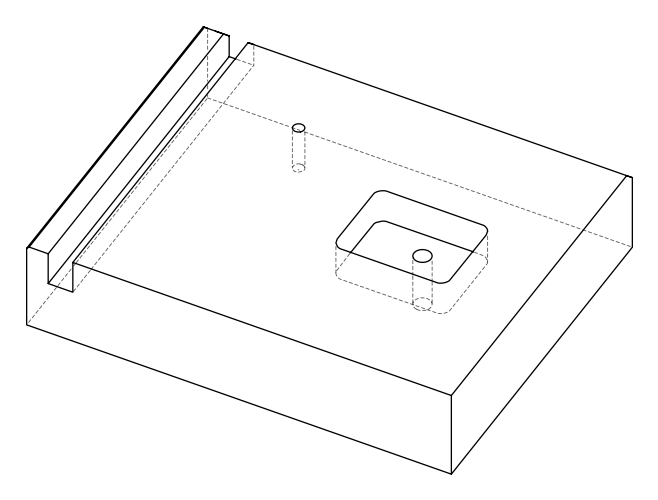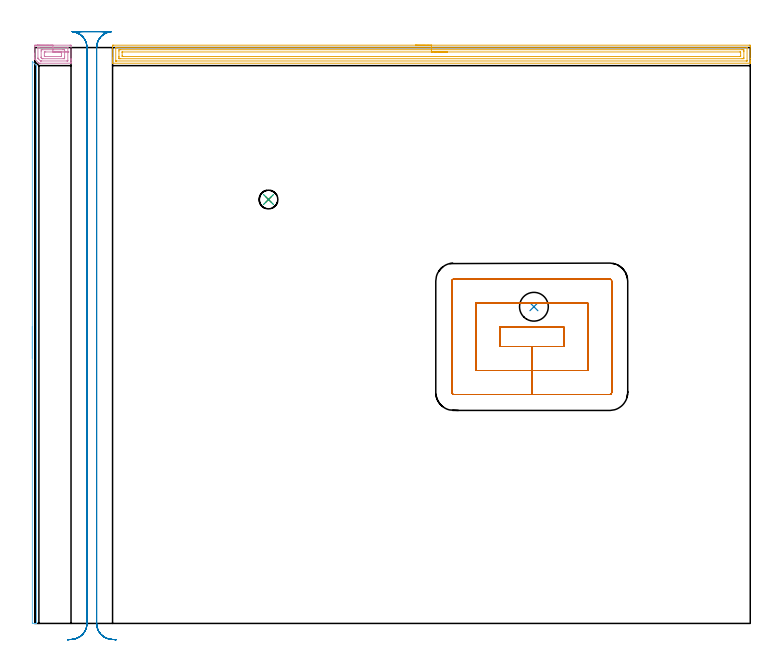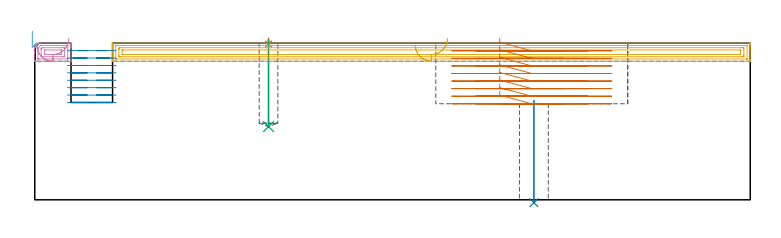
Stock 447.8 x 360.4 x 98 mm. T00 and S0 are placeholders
(PLAN: 8 operations, 4 tool changes, 42.8 min)
(1 SPOT_DRILL | STEP1POCKET | NXT0321_9005460120000 | 0.03 min | 3 mm3)
(2 INDEXABLE_INSERT_DRILL_THROUGH_HOLE_FROM_SOLID | STEP1HOLE | NXT0302_007 | 0.26 min | 24888 mm3)
(3 DRILL_BLIND_HOLE_INTO_CENTER | STEP1POCKET | NXT0301_088 | 0.22 min | 5435 mm3)
(4 AREA_MILL | FG_CHAMFER_SURFACE | UGT0205_001 | 0.99 min | 1854 mm3)
(5 AREA_MILL_1 | FG_CHAMFER_SURFACE_1 | UGT0205_001 | 13.05 min | 25870 mm3)
(6 AREA_MILL_2 | FG_CHAMFER_SURFACE_2 | UGT0205_001 | 2.96 min | 1189 mm3)
(7 MILL_RECTANGULAR_POCKET | POCKET_RECTANGULAR_STRAIGHT | UGT0201_094 | Follow Part, ap 5, ae 75% | 12.23 min | 405987 mm3)
(8 MILL_RECTANGULAR_SLOT | SLOT_RECTANGULAR | UGT0201_094 | Follow Part, ap 5, ae 75% | 13.07 min | 346841 mm3)
(TOOL NXT0321_9005460120000 | NC Spot Drill, 142deg, 12mm, Carbide, Uncoated | D12 PA142 FL30 Z2)
(TOOL NXT0302_007 | Index. Insert Drill 18mm [880-D1800L25-05] | D18 PA176 FL90 Z2)
(TOOL NXT0301_088 | Carbide Drill 11.7mm [860.1-1170-035A1-MM 2214] | D11.7 PA140 FL55 Z2)
(TOOL UGT0205_001 | Chamfer Mill 20 x 3 x 45 deg. | D20 FL50 Z2)
(TOOL UGT0201_094 | End mill 20 mm | D20 FL38 Z4)
(OP 1 SPOT_DRILL)
G17 G21 G94 G90
T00 M6
G54
G17 G0 G90 X146.3 Y265.3 S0 M3
G43 Z108. H0
G94 G81 G98 Z97.496 F250. R101.
G80
M5
M2
(OP 2 INDEXABLE_INSERT_DRILL_THROUGH_HOLE_FROM_SOLID)
G17 G21 G94 G90
T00 M6
G54
G17 G0 G90 X312.4 Y198.2 S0 M3
G43 Z108. H1
G94 G81 G98 Z-1.814 F250. R62.1
G80
M5
M2
(OP 3 DRILL_BLIND_HOLE_INTO_CENTER)
G17 G21 G94 G90
T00 M6
G54
G17 G0 G90 X146.3 Y265.3 S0 M3
G43 Z108. H1
G94 G81 G98 Z45.8 F250. R100.
G80
M5
M2
(OP 4 AREA_MILL)
G17 G21 G94 G90
T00 M6
G54
G17 G0 G90 X1.35 Y361.9 S1061 M3
G43 Z108. H0
Z96.7
G94 G1 X1.388 Z95.828 F250.
X1.502 Z94.964
X1.691 Z94.112
X1.953 Z93.28
X2.287 Z92.474
X2.69 Z91.7
X3.158 Z90.964
X3.69 Z90.272
X4.279 Z89.629
X4.922 Z89.04
X5.614 Z88.508
X6.35 Z88.04
X7.124 Z87.637
X7.93 Z87.303
X8.762 Z87.041
X9.614 Z86.852
X10.478 Z86.738
X11.35 Z86.7
X22.076
X22.579 Y361.895 Z86.703
X22.69 Y361.892 Z86.706
X22.7 Y361.776 Z86.821
Y353.619 Z94.975
Y353.09 Z95.506
Y352.742 Z95.854
Y352.213 Z96.383
Y351.865 Z96.73
Y351.169 Z97.431
Y350.908 Z97.691
X22.697 Y350.752 Z97.841
X22.69 Y350.602 Z97.989
X22.523 Y350.6 Z98.
X3.306
X2.593 Y350.603 Z97.988
X2.412 Y350.788 Z97.812
X0.177 Y353.023 Z95.577
X0.024 Y353.181 Z95.418
X0.01 Y353.198 Z95.401
X0. Y353.529 Z95.071
Y353.8 Z94.8
Y354.496 Z94.099
Y355.721 Z92.876
Y356.25 Z92.344
Y356.863 Z91.733
Y361.247 Z87.35
X0.004 Y361.512 Z87.086
X0.01 Y361.893 Z86.705
X0.232 Y361.896 Z86.702
X0.624 Y361.9 Z86.7
X11.35
Y360.486 Z88.114
X20.44 Y360.485 Z88.115
X20.645 Y360.481 Z88.119
X20.688 Y360.479 Z88.121
X20.695 Y360.45 Z88.15
X20.698 Y360.417 Z88.183
X20.7 Y360.231 Z88.369
X20.699 Y352.203 Z96.397
X20.695 Y352.096 Z96.504
X20.69 Y352.029 Z96.571
X20.657 Y352.021 Z96.579
X20.288 Y352.016 Z96.584
X20.136 Y352.014 Z96.586
X4.2
X4.047 Y352.015 Z96.585
X3.678 Y352.021 Z96.579
X3.632 Y352.029 Z96.571
X3.556 Y352.099 Z96.501
X3.443 Y352.208 Z96.392
X2.412 Y353.239 Z95.361
X2.041 Y353.619 Z94.981
X2.01 Y353.671 Z94.929
X2.005 Y353.72 Z94.88
X2.001 Y353.821 Z94.779
Y360.297 Z88.303
X2.005 Y360.404 Z88.196
X2.01 Y360.471 Z88.129
X2.043 Y360.479 Z88.121
X2.412 Y360.484 Z88.116
X2.564 Y360.486 Z88.114
X11.35
Y359.072 Z89.528
X17.607
X18.307 Y359.07 Z89.53
X18.5 Y359.068 Z89.532
X18.685 Y359.065 Z89.535
X18.693 Y358.881 Z89.719
X18.698 Y358.687 Z89.913
X18.7 Y354.496 Z94.104
X18.699 Y354.301 Z94.299
X18.691 Y353.619 Z94.981
X18.688 Y353.435 Z95.165
X18.5 Y353.433 Z95.167
X17.801 Y353.429 Z95.171
X5.093
X4.899 Y353.43 Z95.17
X4.77 Y353.433 Z95.167
X4.674 Y353.437 Z95.163
X4.636 Y353.471 Z95.129
X4.482 Y353.619 Z94.981
X4.2 Y353.901 Z94.699
X4.054 Y354.053 Z94.547
X4.02 Y354.091 Z94.509
X4.01 Y354.17 Z94.43
X4.004 Y354.3 Z94.3
X4.001 Y354.496 Z94.104
Y358.199 Z90.401
X4.009 Y358.881 Z89.719
X4.012 Y359.065 Z89.535
X4.2 Y359.067 Z89.533
X4.899 Y359.071 Z89.529
X11.35 Y359.072 Z89.528
Y357.657 Z90.943
X16.172
X16.554 Y357.656 Z90.944
X16.621 Y357.655 Z90.945
X16.685 Y357.651 Z90.949
X16.69 Y357.557 Z91.043
X16.7 Y357.14 Z91.46
Y355.386 Z93.214
Y355.373 Z93.227
X16.69 Y354.941 Z93.659
X16.675 Y354.849 Z93.751
X16.54 Y354.846 Z93.754
X16.359 Y354.843 Z93.757
X6.528
X6.146 Y354.844 Z93.756
X6.079 Y354.845 Z93.755
X6.015 Y354.849 Z93.751
X6.01 Y354.943 Z93.657
X6. Y355.36 Z93.24
Y357.127 Z91.473
X6.01 Y357.559 Z91.041
X6.025 Y357.651 Z90.949
X6.16 Y357.654 Z90.946
X6.341 Y357.657 Z90.943
X6.881
X11.35
X12.222 Z90.981
X13.086 Z91.095
X13.938 Z91.283
X14.77 Z91.546
X15.576 Z91.88
X16.35 Z92.282
X17.086 Z92.751
X17.778 Z93.282
X18.421 Z93.872
X19.01 Z94.515
X19.542 Z95.207
X20.01 Z95.943
X20.413 Z96.717
X20.747 Z97.522
X21.009 Z98.355
X21.198 Z99.206
X21.312 Z100.071
X21.35 Z100.943
G0 Z108.
M5
M2
(OP 5 AREA_MILL_1)
G17 G21 G94 G90
T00 M6
G54
G17 G0 G90 X238.25 Y361.9 S1061 M3
G43 Z108. H0
Z96.7
G94 G1 X238.288 Z95.828 F250.
X238.402 Z94.964
X238.591 Z94.112
X238.853 Z93.28
X239.187 Z92.474
X239.59 Z91.7
X240.058 Z90.964
X240.59 Z90.272
X241.179 Z89.629
X241.822 Z89.04
X242.514 Z88.509
X243.25 Z88.04
X244.024 Z87.637
X244.83 Z87.303
X245.662 Z87.041
X246.514 Z86.852
X247.378 Z86.738
X248.25 Z86.7
X447.172 Y361.899 Z86.701
X447.565 Y361.897 Z86.702
X447.79 Y361.893 Z86.705
X447.795 Y361.512 Z87.086
X447.8 Y360.896 Z87.701
Y353.619 Z94.975
Y352.219 Z96.377
Y351.865 Z96.73
Y351.157 Z97.443
Y350.914 Z97.686
X447.798 Y350.755 Z97.838
X447.79 Y350.602 Z97.989
X447.619 Y350.6 Z98.
X48.881
X48.71 Y350.602 Z97.989
X48.702 Y350.755 Z97.838
X48.7 Y350.914 Z97.686
Y351.157 Z97.443
Y351.865 Z96.73
Y353.096 Z95.501
Y353.619 Z94.975
Y354.235 Z94.361
Y360.896 Z87.701
X48.705 Y361.512 Z87.086
X48.71 Y361.893 Z86.705
X48.935 Y361.897 Z86.702
X49.328 Y361.9 Z86.7
X248.25
Y360.486 Z88.114
X445.384
X445.537 Y360.485 Z88.115
X445.743 Y360.481 Z88.119
X445.787 Y360.479 Z88.121
X445.793 Y360.451 Z88.149
X445.796 Y360.416 Z88.184
X445.8 Y360.227 Z88.373
Y352.335 Z96.265
X445.798 Y352.199 Z96.401
X445.794 Y352.09 Z96.51
X445.79 Y352.024 Z96.576
X445.754 Y352.021 Z96.579
X445.384 Y352.016 Z96.584
X445.232 Y352.015 Z96.585
X51.116 Y352.014 Z96.586
X50.963 Y352.015 Z96.585
X50.757 Y352.019 Z96.581
X50.713 Y352.021 Z96.579
X50.707 Y352.049 Z96.551
X50.704 Y352.084 Z96.516
X50.7 Y352.273 Z96.327
Y360.165 Z88.435
X50.702 Y360.301 Z88.299
X50.706 Y360.41 Z88.19
X50.71 Y360.476 Z88.124
X50.746 Y360.479 Z88.121
X51.116 Y360.484 Z88.116
X51.268 Y360.485 Z88.115
X248.25 Y360.486 Z88.114
Y359.072 Z89.528
X442.702 Y359.071 Z89.529
X443.403 Y359.07 Z89.53
X443.596 Y359.068 Z89.532
X443.781 Y359.065 Z89.535
X443.79 Y358.881 Z89.719
X443.797 Y358.684 Z89.916
X443.8 Y358.004 Z90.596
Y357.804 Z90.796
X443.799 Y354.297 Z94.303
X443.79 Y353.619 Z94.981
X443.784 Y353.435 Z95.165
X442.702 Y353.429 Z95.171
X53.798
X53.097 Y353.43 Z95.17
X52.904 Y353.432 Z95.168
X52.719 Y353.435 Z95.165
X52.71 Y353.619 Z94.981
X52.703 Y353.816 Z94.784
X52.7 Y354.496 Z94.104
Y354.696 Z93.904
X52.701 Y358.203 Z90.397
X52.71 Y358.881 Z89.719
X52.717 Y359.064 Z89.536
X53.798 Y359.071 Z89.529
X248.25 Y359.072 Z89.528
Y357.657 Z90.943
X441.268
X441.652 Y357.655 Z90.945
X441.718 Y357.654 Z90.946
X441.781 Y357.651 Z90.949
X441.79 Y357.56 Z91.04
X441.8 Y357.135 Z91.465
Y355.381 Z93.219
X441.799 Y354.939 Z93.661
X441.798 Y354.884 Z93.716
X441.794 Y354.858 Z93.742
X441.791 Y354.85 Z93.75
X441.778 Y354.849 Z93.751
X441.635 Y354.845 Z93.755
X441.454 Y354.843 Z93.757
X55.232
X54.848 Y354.845 Z93.755
X54.782 Y354.846 Z93.754
X54.719 Y354.849 Z93.751
X54.71 Y354.94 Z93.66
X54.7 Y355.365 Z93.235
X54.701 Y357.561 Z91.039
X54.702 Y357.616 Z90.984
X54.706 Y357.642 Z90.958
X54.709 Y357.65 Z90.95
X54.722 Y357.651 Z90.949
X54.865 Y357.655 Z90.945
X55.046 Y357.657 Z90.943
X248.25
X249.122 Z90.981
X249.986 Z91.095
X250.838 Z91.283
X251.67 Z91.546
X252.476 Z91.88
X253.25 Z92.282
X253.986 Z92.751
X254.678 Z93.282
X255.321 Z93.872
X255.91 Z94.515
X256.442 Z95.207
X256.91 Z95.943
X257.313 Z96.717
X257.647 Z97.523
X257.909 Z98.355
X258.098 Z99.206
X258.212 Z100.071
X258.25 Z100.943
G0 Z108.
M5
M2
(OP 6 AREA_MILL_2)
G17 G21 G94 G90
T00 M6
G54
G17 G0 G90 X-1.5 Y165.85 S1061 M3
G43 Z108. H0
Z105.4
G94 G1 Y165.888 Z104.528 F250.
Y166.002 Z103.663
Y166.191 Z102.812
Y166.453 Z101.98
Y166.787 Z101.174
Y167.19 Z100.4
Y167.658 Z99.664
Y168.189 Z98.972
Y168.779 Z98.329
Y169.422 Z97.74
Y170.114 Z97.208
Y170.85 Z96.74
Y171.624 Z96.337
Y172.43 Z96.003
Y173.262 Z95.741
Y174.113 Z95.552
Y174.978 Z95.438
Y175.85 Z95.4
Y351.669
X-1.495 Y351.683 Z95.404
X-1.472 Y351.669 Z95.426
X-1.392 Y351.593 Z95.507
X-1.362 Y351.563 Z95.537
X0.915 Y349.285 Z97.814
X1.097 Y349.106 Z97.989
X1.1 Y348.391 Z98.
Y0.18
X1.098 Y0.01 Z97.989
X0.761 Y0. Z97.661
X0.508 Z97.408
X-0.2 Z96.695
X-1.433 Z95.464
X-1.491 Y0.003 Z95.405
X-1.5 Y0.394 Z95.4
Y175.85
Y176.721 Z95.438
Y177.586 Z95.552
Y178.438 Z95.741
Y179.27 Z96.003
Y180.076 Z96.337
Y180.85 Z96.74
Y181.586 Z97.208
Y182.278 Z97.74
Y182.921 Z98.329
Y183.51 Z98.972
Y184.041 Z99.664
Y184.51 Z100.4
Y184.913 Z101.174
Y185.247 Z101.98
Y185.509 Z102.812
Y185.698 Z103.663
Y185.812 Z104.528
Y185.85 Z105.4
G0 Z108.
M5
M2
(OP 7 MILL_RECTANGULAR_POCKET)
G17 G21 G94 G90
T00 M6
G54
G17 G0 G90 X291. Y182.127 S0 M3
G43 Z108. H0
Z101.
G94 G1 Y173.3 Z98.635 F250.
X311.05 Z93.262
X331.1 F500.
Y185.5
X291.
Y173.3
X311.05
Y158.3
X346.1
Y200.5
X276.
Y158.3
X311.05
Y143.3
X359.8
G3 X361.1 Y144.6 R1.3
G1 Y214.2
G3 X359.8 Y215.5 R1.3
G1 X262.3
G3 X261. Y214.2 R1.3
G1 Y144.6
G3 X262.3 Y143.3 R1.3
G1 X311.05
X312.05
G0 X291. Y182.127 Z96.262
G1 Y173.3 Z93.897 F250.
X311.05 Z88.525
X331.1 F500.
Y185.5
X291.
Y173.3
X311.05
Y158.3
X346.1
Y200.5
X276.
Y158.3
X311.05
Y143.3
X359.8
G3 X361.1 Y144.6 R1.3
G1 Y214.2
G3 X359.8 Y215.5 R1.3
G1 X262.3
G3 X261. Y214.2 R1.3
G1 Y144.6
G3 X262.3 Y143.3 R1.3
G1 X311.05
X312.05
G0 X291. Y182.127 Z91.525
G1 Y173.3 Z89.16 F250.
X311.05 Z83.787
X331.1 F500.
Y185.5
X291.
Y173.3
X311.05
Y158.3
X346.1
Y200.5
X276.
Y158.3
X311.05
Y143.3
X359.8
G3 X361.1 Y144.6 R1.3
G1 Y214.2
G3 X359.8 Y215.5 R1.3
G1 X262.3
G3 X261. Y214.2 R1.3
G1 Y144.6
G3 X262.3 Y143.3 R1.3
G1 X311.05
X312.05
G0 X291. Y182.127 Z86.787
G1 Y173.3 Z84.422 F250.
X311.05 Z79.05
X331.1 F500.
Y185.5
X291.
Y173.3
X311.05
Y158.3
X346.1
Y200.5
X276.
Y158.3
X311.05
Y143.3
X359.8
G3 X361.1 Y144.6 R1.3
G1 Y214.2
G3 X359.8 Y215.5 R1.3
G1 X262.3
G3 X261. Y214.2 R1.3
G1 Y144.6
G3 X262.3 Y143.3 R1.3
G1 X311.05
X312.05
G0 X291. Y182.127 Z82.05
G1 Y173.3 Z79.685 F250.
X311.05 Z74.312
X331.1 F500.
Y185.5
X291.
Y173.3
X311.05
Y158.3
X346.1
Y200.5
X276.
Y158.3
X311.05
Y143.3
X359.8
G3 X361.1 Y144.6 R1.3
G1 Y214.2
G3 X359.8 Y215.5 R1.3
G1 X262.3
G3 X261. Y214.2 R1.3
G1 Y144.6
G3 X262.3 Y143.3 R1.3
G1 X311.05
X312.05
G0 X291. Y182.127 Z77.312
G1 Y173.3 Z74.947 F250.
X311.05 Z69.575
X331.1 F500.
Y185.5
X291.
Y173.3
X311.05
Y158.3
X346.1
Y200.5
X276.
Y158.3
X311.05
Y143.3
X359.8
G3 X361.1 Y144.6 R1.3
G1 Y214.2
G3 X359.8 Y215.5 R1.3
G1 X262.3
G3 X261. Y214.2 R1.3
G1 Y144.6
G3 X262.3 Y143.3 R1.3
G1 X311.05
X312.05
G0 X291. Y182.127 Z72.575
G1 Y173.3 Z70.21 F250.
X311.05 Z64.837
X331.1 F500.
Y185.5
X291.
Y173.3
X311.05
Y158.3
X346.1
Y200.5
X276.
Y158.3
X311.05
Y143.3
X359.8
G3 X361.1 Y144.6 R1.3
G1 Y214.2
G3 X359.8 Y215.5 R1.3
G1 X262.3
G3 X261. Y214.2 R1.3
G1 Y144.6
G3 X262.3 Y143.3 R1.3
G1 X311.05
X312.05
G0 X291. Y182.127 Z67.837
G1 Y173.3 Z65.472 F250.
X311.05 Z60.1
X331.1 F500.
Y185.5
X291.
Y173.3
X311.05
Y158.3
X346.1
Y200.5
X276.
Y158.3
X311.05
Y143.3
X359.8
G3 X361.1 Y144.6 R1.3
G1 Y214.2
G3 X359.8 Y215.5 R1.3
G1 X262.3
G3 X261. Y214.2 R1.3
G1 Y144.6
G3 X262.3 Y143.3 R1.3
G1 X311.05
X312.05
G0 Z108.
M5
M2
(OP 8 MILL_RECTANGULAR_SLOT)
G17 G21 G94 G90
T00 M6
G54
G17 G0 G90 X50.917 Y-10.202 S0 M3
G43 Z108. H0
Z93.362
G94 G1 X47.926 Y-9.97 F250.
G2 X38.7 Y0. R10. F500.
G1 Y360.4
G2 X44.677 Y369.555 R10.
G3 X40.653 Y370.4 R10.
G1 X30.746
G3 X26.723 Y369.555 R10.
G2 X32.7 Y360.4 R10.
G1 Y0.
G2 X23.474 Y-9.97 R10.
G1 X20.483 Y-10.202 F250.
G0 X50.917 Z88.725
G1 X47.926 Y-9.97
G2 X38.7 Y0. R10. F500.
G1 Y360.4
G2 X46.982 Y370.251 R10.
G1 X46.987 Y370.281
G3 X45.449 Y370.4 R10.
G1 X25.948
G3 X24.412 Y370.281 R10.
G1 X24.416 Y370.252
G2 X32.7 Y360.4 R10.
G1 Y0.
G2 X23.474 Y-9.97 R10.
G1 X20.483 Y-10.202 F250.
G0 X50.917 Z84.087
G1 X47.926 Y-9.97
G2 X38.7 Y0. R10. F500.
G1 Y360.4
G2 X47.926 Y370.37 R10.
G1 Y370.4
X23.474
Y370.37
G2 X32.7 Y360.4 R10.
G1 Y0.
G2 X23.474 Y-9.97 R10.
G1 X20.483 Y-10.202 F250.
G0 X50.917 Z79.45
G1 X47.926 Y-9.97
G2 X38.7 Y0. R10. F500.
G1 Y360.4
G2 X47.926 Y370.37 R10.
G1 Y370.4
X23.474
Y370.37
G2 X32.7 Y360.4 R10.
G1 Y0.
G2 X23.474 Y-9.97 R10.
G1 X20.483 Y-10.202 F250.
G0 X50.917 Z74.812
G1 X47.926 Y-9.97
G2 X38.7 Y0. R10. F500.
G1 Y360.4
G2 X47.926 Y370.37 R10.
G1 Y370.4
X23.474
Y370.37
G2 X32.7 Y360.4 R10.
G1 Y0.
G2 X23.474 Y-9.97 R10.
G1 X20.483 Y-10.202 F250.
G0 X50.917 Z70.175
G1 X47.926 Y-9.97
G2 X38.7 Y0. R10. F500.
G1 Y360.4
G2 X47.926 Y370.37 R10.
G1 Y370.4
X23.474
Y370.37
G2 X32.7 Y360.4 R10.
G1 Y0.
G2 X23.474 Y-9.97 R10.
G1 X20.483 Y-10.202 F250.
G0 X50.917 Z65.537
G1 X47.926 Y-9.97
G2 X38.7 Y0. R10. F500.
G1 Y360.4
G2 X47.926 Y370.37 R10.
G1 Y370.4
X23.474
Y370.37
G2 X32.7 Y360.4 R10.
G1 Y0.
G2 X23.474 Y-9.97 R10.
G1 X20.483 Y-10.202 F250.
G0 X50.917 Z60.9
G1 X47.926 Y-9.97
G2 X38.7 Y0. R10. F500.
G1 Y360.4
G2 X47.926 Y370.37 R10.
G1 Y370.4
X23.474
Y370.37
G2 X32.7 Y360.4 R10.
G1 Y0.
G2 X23.474 Y-9.97 R10.
G1 X20.483 Y-10.202 F250.
G0 Z108.
M5
M2
